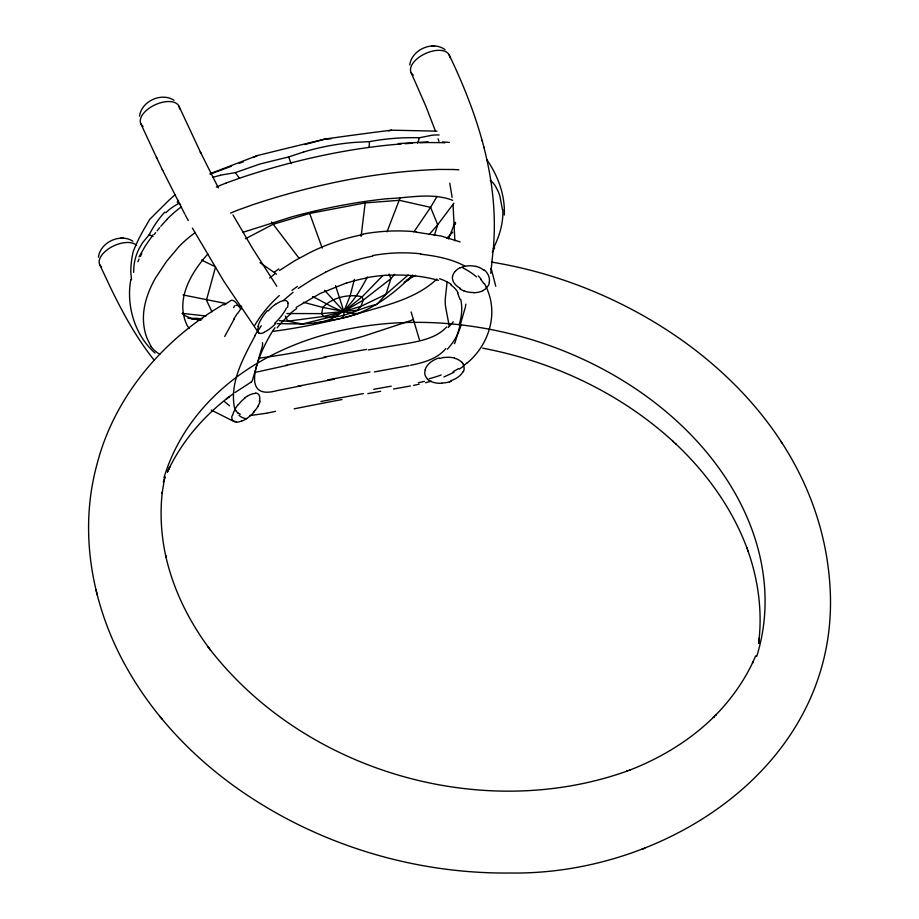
<?xml version="1.0" encoding="UTF-8"?>
<svg xmlns="http://www.w3.org/2000/svg" width="919" height="919" viewBox="0 0 919 919"><rect width="100%" height="100%" fill="white"/><g stroke="black" fill="none" stroke-linecap="round" stroke-linejoin="round"><path stroke-width="1.38" d="M454.859 240.721L453.044 204.707M133.646 272.403L133.875 266.797A122.204 78.138 21.3 0 1 139.32 248.245L142.686 242.593L149.234 234.667A148.223 120.423 18.3 0 1 164.788 212.059M504.301 214.989C505.243 195.31 497.983 175.793 486.921 159.768M493.503 246.269C498.856 179.584 477.731 114.232 449.127 54.853M369.093 147.327L369.495 141.629A304.086 265.43 -81.9 0 1 419.374 137.758L432.171 135.219A85.639 62.4 -78.1 0 1 439.144 134.978M493.411 247.475L490.757 273.357M361.098 236.413L365.153 202.904L399.34 200.308L430.597 207.349L437.697 224.718L434.354 235.494M758.634 643.243L759.278 638.154L758.612 643.415C762.632 612.008 758.324 579.82 747.687 550.079L748.112 551.228L746.791 547.598L747.216 548.735C732.317 508.46 706.527 472.791 675.362 443.509L675.867 443.969L672.961 441.269L673.455 441.729C620.509 393.183 553.112 361.477 482.739 348.186M447.116 282.087L445.347 297.997A10.488 2.458 89.5 0 0 445.795 308.037L449.219 325.923M98.436 257.182C100.24 242.248 120.251 232.989 132.83 241.192M139.539 116.162C141.388 101.239 161.422 92.026 173.978 100.274M409.771 64.973C411.632 49.695 432.642 40.379 445.06 49.66M130.843 279.514C125.937 305.567 134.898 335.458 155.024 353.022M489.402 282.282L489.287 282.937A22.642 14.313 3.9 0 1 488.403 285.384L486.312 288.141A17.392 10.913 2.8 0 1 484.704 289.485L482.705 290.611M164.662 477.455L162.135 493.365L162.307 491.987C159.826 513.641 161.216 535.674 165.948 556.937L165.638 555.547C173.059 588.999 188.521 620.348 208.82 647.838L208.119 646.907L210.52 650.112L209.831 649.193C304.683 771.42 481.682 823.068 627.39 770.995L626.379 771.374L630.181 769.938L629.17 770.317C660.681 758.164 690.238 740.312 714.304 716.487L713.339 717.452L716.303 714.488L715.327 715.453C730.731 699.83 743.666 681.714 753.04 661.852L752.443 663.093L755.694 655.81M232.61 415.445L232.748 414.825A22.642 7.777 -47.8 0 1 233.621 412.252L235.31 408.748M455.1 222.237L448.483 238.94M354.378 279.445L350.128 295.815L343.878 311.438L343.855 315.251L342.236 318.204L317.549 322.833L302.317 324.016L276.987 323.603M400.213 197.585L387.002 231.841M417.628 143.203L419.374 137.758M258.676 326.004L258.434 326.682A22.642 7.777 -47.8 0 0 257.86 329.059L257.848 331.437A17.392 6.077 -46.8 0 0 258.262 332.379L258.986 333M163.318 481.912L165.294 476.927M463.337 371.724L463.59 371.081M168.522 469.655C182.065 441.557 202.777 417.203 227.384 398.157M224.718 336.503L234.242 318.95M492.285 252.334L494.629 247.923M139.056 256.906L145.363 245.867L153.048 234.816M257.814 406.393L258.595 404.98A21.918 8.972 -41.3 0 0 260.146 401.04M255.137 335.63C243.661 357.342 229.773 381.557 234.322 407.014A89.189 31.441 -44.8 0 0 235.287 409.552M437.076 196.344L430.597 207.349L413.895 231.944M367.37 277.056C356.101 298.261 341.466 321.776 314.712 322.649M258.377 330.243L261.352 325.74M237.688 313.413L240.858 308.75M274.965 327.75C264.017 342.603 234.207 402.453 276.711 390.69M178.527 200.388L177.264 202.088L180.675 204.638M453.917 203.191L437.697 224.718L429.265 234.425M238.136 404.555L236.608 406.669A17.392 6.18 -47.1 0 0 235.356 408.737M154.277 234.46L155.679 232.645M157.115 230.83L159.676 227.648M455.089 271.438L454.193 272.598A21.918 13.452 -5.2 0 0 452.607 276.274M160.802 226.292L166.798 219.549M254.862 410.54L253.678 411.919M394.642 274.356L390.897 278.675L363.258 300.122L343.878 311.438L329.025 317.4L302.317 324.016L287.808 321.19L279.342 320.697M412.539 275.126C393.01 294.574 369.817 312.414 342.236 318.204M207.786 254.081C190.853 272.771 174.851 300.18 187.12 325.349A52.188 27.892 -24.6 0 0 187.533 326.107L189.383 328.52M268.245 310.955L269.669 309.404A21.286 8.845 -45.9 0 1 272.529 306.578L275.493 304.212M445.784 348.646C437.088 359.03 423.337 362.695 410.609 365.291M382.741 275.631L362.178 296.814L343.878 311.438L323.373 316.481L287.808 321.19L285.349 316.079M446.829 238.239L452.699 232.185M436.881 279.043C414.205 300.421 381.971 306.004 353.264 315.114M224.225 304.97L231.174 300.375A10.488 4.813 68.1 0 1 236.849 303.695L240.904 309.094M446.703 326.911C436.755 337.767 421.545 340.8 407.691 343.384M413.033 275.413L407.933 280.352L404.13 282.248M467.277 362.902C487.679 345.889 497.788 316.883 488.081 291.53A89.017 57.173 0.3 0 0 486.254 287.107M283.339 300.49L293.069 292.288M408.197 274.976L385.957 294.321L376.882 304.476C359.03 307.67 342.167 320.272 323.373 316.481L321.707 313.62L322.799 307.428C332.31 297.308 348.91 293.689 362.178 296.814L363.258 300.122L360.995 306.326L357.192 310.231L321.707 313.62L286.9 313.528M269.669 277.975L275.218 273.598M463.142 366.405L459.328 369.139M228.555 397.261L229.474 396.548L226.453 398.869L232.84 394.09M244.971 397.755L247.016 396.342M298.273 288.417L311.725 279.744L325.648 272.208M279.479 270.485L294.907 260.605L310.955 252.059A221.157 199.664 -63.5 0 1 362.81 234.609M296.182 307.383L320.237 293.46L346.854 282.799M235.011 392.539L250.887 382.258M223.478 304.453C162.904 339.375 113.887 396.985 96.679 465.496C78.345 533.342 92.371 606.896 126.5 667.47C152.922 714.649 190.842 754.878 234.586 786.423C314.241 843.596 412.539 874.141 510.516 873.016C667.435 875.244 837.37 764.263 830.294 592.146C822.838 414.274 655.672 288.681 491.527 262.087M415.629 275.355L406.336 280.272M453.94 372.333L443.888 376.985M460.04 267.693L458.592 268.497A18.357 11.35 -4.3 0 0 455.181 271.473M253.552 157.505L257.182 155.61A363.809 14.164 -14.4 0 1 325.441 138.987A363.809 25.847 -9.5 0 1 391.391 130.176L436.962 131.141M245.43 238.768L273.138 224.282L309.669 213.449L365.153 202.904M264.063 332.264L265.982 331.265A17.943 5.905 -43.2 0 0 269.451 329.048L271.714 327.256A22.045 7.318 -43.2 0 0 275.39 323.947M241.444 421.04L238.951 421.89A21.286 7.318 -42.7 0 1 236.826 422.154L235.838 422.143M243.133 232.243L291.932 216.838A391.54 209.222 -24.6 0 1 387.784 198.642M210.175 173.702L257.182 155.61M226.189 182.996L240.169 177.976A436.927 233.483 -24.6 0 1 393.791 144.57A440.546 235.413 -24.6 0 1 401.281 143.996M641.588 849.443L644.862 848.203M210.106 174.128L231.335 166.27M239.296 163.329L243.282 161.859M220.399 175.207L235.321 172.623L259.962 164.007L288.658 156.942L303.603 151.991M451.263 381.316L449.402 381.902M388.748 130.935L391.391 130.176M431.31 381.19L425.497 382.741M304.832 144.559L325.429 138.987L331.058 138.769M260.559 371.207L287.268 365.337M259.583 371.425L255.034 372.344M419.202 384.211L417.617 384.556M416.812 384.716L415.227 385.05M267.211 413.079L275.562 411.356M266.636 413.205L249.738 415.618M414.423 385.21L413.63 385.36M300.995 385.831L277.147 390.598M409.058 365.601L374.366 371.919M410.425 385.98L393.539 389.001M367.853 393.619L380.673 391.299M407.014 343.511L368.439 349.921M191.095 318.698L197.482 318.433M444.371 357.514L447.3 357.273A17.943 11.97 -0.7 0 1 451.918 357.537L454.549 358.042M387.772 198.653C409.116 197.907 431.976 192.347 452.607 200.296M398.306 143.594L428.093 141.836M385.865 275.39C403.475 274.31 421.419 275.551 438.432 280.364M441.74 383.074L445.635 382.718A21.286 12.487 -0.5 0 0 449.368 381.867M369.495 141.629L353.964 142.445A280.709 260.203 -80.2 0 0 303.615 151.991M431.919 46.019L434.618 45.95M120.665 238.17L123.364 238.113M202.651 318.698L188.269 318.296M358.594 313.436C341.776 314.654 327.164 303.419 312.563 296.584M473.641 292.541L470.896 292.426M453.745 169.51L439.5 169.429A440.546 235.413 -24.6 0 0 409.84 171.187A436.939 233.483 -24.6 0 0 252.472 204.845L238.503 209.877A125.754 67.202 -24.6 0 0 230.589 213.093M442.476 141.917L449.345 142.434M192.347 319.019L199.412 319.559M416.1 232.151L441.154 236.034L460.132 241.915M420.707 254.207C435.882 255.953 451.355 258.813 464.945 266.108M182.226 313.356L206.017 315.998M200.974 320.306L191.474 318.56L185.041 315.711A41.401 22.102 -24.4 0 1 182.318 313.402M226.223 303.58L183.019 294.942M236.114 305.28L241.754 306.245M188.177 318.135L190.233 318.514M303.419 302.282L322.799 307.428L343.878 311.438L360.995 306.326L385.957 294.321L390.897 278.675L389.036 274.046M475.789 266.257L479.224 267.463M463.796 290.852L466.427 291.668A17.943 10.454 0.7 0 0 470.884 292.472M240.273 414.274L238.343 413.217M234.609 421.81L211.244 410.069M149.234 234.667L153.059 236.528M201.537 260.054L215.563 266.866L206.465 300.191L211.967 311.771M260.043 262.673L276.562 274.115M483.681 270.129L482.28 269.118A21.286 14.026 -1.8 0 0 479.258 267.429M224.225 401.362L229.497 405.773M427.611 378.961L426.68 377.985A18.357 11.281 -4.2 0 1 424.969 374.711L424.785 373.493A21.918 13.452 -5.2 0 1 425.359 369.76M478.259 275.884L481.2 279.123M324.591 290.289L343.878 311.438L335.55 285.648M461.855 362.166L463.027 363.763M159.952 716.464L162.123 719.117M236.355 411.402L235.23 409.587M153.978 359.949C136.046 337.376 122.193 311.897 109.752 285.993L99.78 264.787M298.997 258.17L271.45 221.984M235.321 172.623L239.514 178.355M258.09 332.104L223.811 281.225L192.404 228.13M276.86 286.337L252.668 248.612L232.978 214.943M780.736 441.177L781.885 442.935M150.9 346.199L146.925 337.962A184.742 98.724 -24.6 0 1 143.433 319.64A164.673 87.994 -24.6 0 1 155.644 277.768L166.592 261.341L179.113 246.43A84.066 44.916 -24.6 0 1 195.448 232.438M484.37 283.512L486.312 287.096M457.547 292.885L460.04 299.468M185.397 215.207L188.269 220.56M184.822 214.138L162.249 169.487M218.366 187.89L200.285 151.853L200.767 152.841L178.941 106.179M140.837 123.778L156.919 158.321M156.437 157.321L162.732 170.475M411.069 72.555L425.876 106.271L435.48 131.118M491.596 270.232L495.778 286.28M288.658 156.942L291.162 163.662M309.669 213.449L322.247 248.119M411.126 311.978L419.397 339.639M438.076 138.792L438.937 141.354M482.222 140.354L482.509 141.423M484.003 147.017L484.29 148.085M96.058 589.86L97.23 595.053M449.782 183.157L452.114 197.401M131.474 279.709L130.866 273.127A139.516 52.383 -52.5 0 1 133.175 251.703A139.516 36.749 -47.3 0 1 143.353 230.267L149.82 219.25L168.625 200.56A69.43 10.27 -38.4 0 1 175.173 194.656M287.923 303.121L288.003 304.086A21.918 8.972 -41.3 0 1 287.406 307.555M502.463 209.67L499.844 195.919A218.619 116.816 -24.6 0 0 498.27 191.612L495.1 185.523A84.709 45.272 -24.6 0 0 490.286 180.296M444.853 142.836A125.995 67.328 -24.6 0 0 441.43 142.629L427.197 142.548A440.546 235.413 -24.6 0 0 419.868 142.813M405.026 143.709A440.546 235.413 -24.6 0 1 412.482 143.203M216.321 187.062A125.777 67.202 -24.6 0 1 226.2 183.007M181.48 206.752A87.351 46.674 -24.6 0 0 179.86 207.97A82.136 43.882 -24.6 0 0 166.764 219.549M137.85 261.754A164.673 87.994 -24.6 0 1 139.068 259.055M140.389 256.344A164.673 87.994 -24.6 0 1 141.813 253.621M502.808 209.555A169.257 90.441 -24.6 0 1 493.308 248.486M413.412 319.456A125.018 66.8 -24.6 0 1 409.46 321.064L363.464 336.228A435.411 232.656 -24.6 0 1 258.94 358.157M159.837 354.332A85.754 45.824 -24.6 0 1 150.819 346.245M453.733 169.521A125.995 67.328 -24.6 0 1 458.857 169.854M353.264 315.125A391.747 209.325 -24.6 0 1 272.794 331.391M465.807 304.143A10.488 2.458 89.5 0 1 465.129 308.037L455.33 341.627A10.488 2.458 89.5 0 1 454.285 343.672M250.99 382.201A10.488 4.813 68.1 0 0 252.484 380.075L262.271 346.474A10.488 4.813 68.1 0 0 262.512 342.672M165.822 212.748A61.022 47.891 10.1 0 1 178.573 203.593M212.829 177.413A87.73 84.468 -13.1 0 1 220.422 175.322M163.996 477.604A309.565 237.539 16.3 0 1 530.642 339.352A309.565 237.539 16.3 0 1 756.728 656.396M480.626 279.353A70.166 45.536 -1.7 0 1 483.899 283.649M462.889 267.923A78.31 52.509 -6.6 0 1 476.479 276.872M372.654 255.551A191.428 170.291 -59 0 1 420.787 253.828M325.625 272.139A189.808 168.487 -57.7 0 1 372.654 256.125M292.001 290.404A107.695 73.463 -44.8 0 1 297.377 286.452M254.827 325.234A76.599 43.538 -43.2 0 1 279.307 295.573M254.793 335.722A87.397 33.854 -46 0 1 258.032 330.312M238.193 413.366A69.878 24.79 -43.1 0 1 236.459 411.31M246.648 418.742A78.437 27.409 -38.8 0 1 239.032 415.308M294.183 408.84A195.035 5.675 -10.2 0 1 341.96 399.547M320.903 401.511A188.016 6.215 -10 0 1 363.361 393.585M373.723 389.311A205.856 11.936 -9.9 0 1 391.241 386.164M424.394 381.351A94.025 36.967 -8.6 0 1 418.34 382.741M441.189 374.986A80.527 37.242 -7.4 0 1 429.265 378.731M458.397 368.645A71.889 41.286 -2.6 0 1 453.01 371.736M467.001 362.798A89.568 54.336 0.3 0 1 462.866 366.279M461.062 324.855A117.942 73.796 -0.1 0 1 447.369 349.209M460.752 299.364A117.793 73.911 -5.8 0 1 459.109 324.694M327.669 379.926A186.304 5.399 -10.2 0 1 369.978 371.965M297.71 386.29A186.798 4.928 -10.2 0 1 334.401 379.179M277.147 327.819A38.977 16.071 -42.4 0 1 291.024 313.586M290.898 312.919A65.203 35.979 -40.9 0 1 296.676 308.531M346.888 282.949A184.168 162.847 -56.7 0 1 366.29 278.055M366.348 277.768A184.145 163.088 -57.1 0 1 385.877 275.263M439.65 278.756A57.851 41.401 -17.8 0 1 451.367 284.476M450.873 284.993A36.921 24.193 -10.2 0 1 458.041 292.736M490.861 268.647A85.26 54.968 0.7 0 1 491.527 270.243M362.798 234.092A222.731 201.376 -64.8 0 1 416.158 231.818M274.459 272.104A122.296 83.928 -46 0 1 278.802 268.945M233.598 307.612A80.838 46.915 -44.2 0 1 234.839 305.648M233.908 319.031A83.709 32.36 -46.4 0 1 237.343 313.459M453.285 321.73A108.27 67.822 0.3 0 1 448.219 327.497M323.591 357.227A217.665 17.645 -9 0 1 366.635 349.392M285.717 365.394A218.148 17.185 -9 0 1 325.877 357.342M101.561 266.969A20.988 11.223 -24.6 0 1 109.843 247.981A20.988 11.223 -24.6 0 1 136.517 245.258M257.998 406.336A18.357 7.352 -41.9 0 1 255.034 410.552M254.126 412.034A15.922 5.962 -42.6 0 1 241.283 421.327M236.286 421.58A26.375 9.236 -43.8 0 1 231.944 415.893M238.412 404.601A15.037 5.629 -46.6 0 1 244.959 398.03M247.004 396.388A17.943 7.409 -47 0 1 250.313 394.642L252.288 393.918A22.045 9.087 -46.9 0 1 255.206 393.447M255.608 392.918A24.847 10.109 -46 0 1 259.342 401.5M143.054 126.328A20.988 11.212 -24.6 0 1 154.599 105.042A20.988 11.212 -24.6 0 1 179.515 108.867M287.98 303.075A18.357 7.432 -42.1 0 0 286.774 301.076L286.108 300.651A15.922 6.444 -44 0 0 275.516 304.488M257.929 326.429A26.375 10.488 -46 0 1 267.452 310.553M263.902 332.563A15.037 5.25 -45.5 0 1 258.94 333.057M286.372 308.083A24.847 8.593 -43.3 0 1 274.712 323.247M441.752 383.28A15.922 9.638 -2.2 0 1 427.289 379.087M463.015 371.655A26.375 15.864 0.1 0 1 450.735 380.753M463.59 371.081A22.642 14.313 3.9 0 0 464.141 368.576L463.785 365.452A17.392 11.017 2.7 0 0 463.015 363.763M454.457 358.192A15.037 9.638 1.2 0 1 461.717 362.212M439.592 358.49A22.045 14.658 -0.8 0 1 444.348 357.468M425.152 369.737A24.847 16.266 -1.2 0 1 439.167 357.882M413.297 75.117A20.988 11.212 -24.6 0 1 424.762 53.865A20.988 11.212 -24.6 0 1 449.759 57.587M460.212 267.843A15.922 10.12 -2.8 0 1 475.674 266.43M484.21 269.864A26.375 17.105 -0.7 0 1 489.241 282.271M482.877 290.737A15.037 9.259 1.6 0 1 473.653 292.724M463.831 290.818A22.045 12.889 0.6 0 1 459.925 289.014M460.637 288.543A24.847 14.75 -0.1 0 1 452.481 276.263M169.659 467.185L167.43 471.987L169.659 467.185M455.56 222.961L454.445 224.822L455.56 222.972"/></g></svg>
